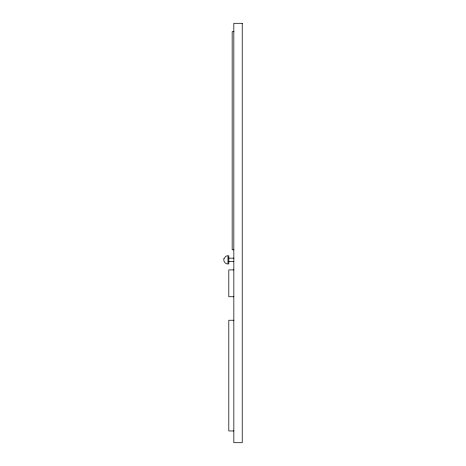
<?xml version="1.0" encoding="UTF-8"?>
<svg xmlns="http://www.w3.org/2000/svg" width="466" height="466" viewBox="0 0 466 466"><rect width="100%" height="100%" fill="white"/><g stroke="black" fill="none" stroke-linecap="round" stroke-linejoin="round"><path stroke-width="0.7" d="M233.839 31.688L232.161 31.688L232.161 249.776L233.839 249.776M228.806 258.164L233.839 258.164M228.806 261.519L233.839 261.519M233.839 269.907L228.806 269.907L228.806 296.749L233.839 296.749M233.839 320.235L228.806 320.235L228.806 430.957L233.839 430.957M228.806 255.648L228.806 264.036M223.919 258.758C223.179 261.31 225.311 264.082 227.967 264.036L227.967 255.648L225.87 256.207L223.919 258.758M242.227 23.3L233.839 23.3L233.839 442.7L242.227 442.7L242.227 23.3"/></g></svg>
